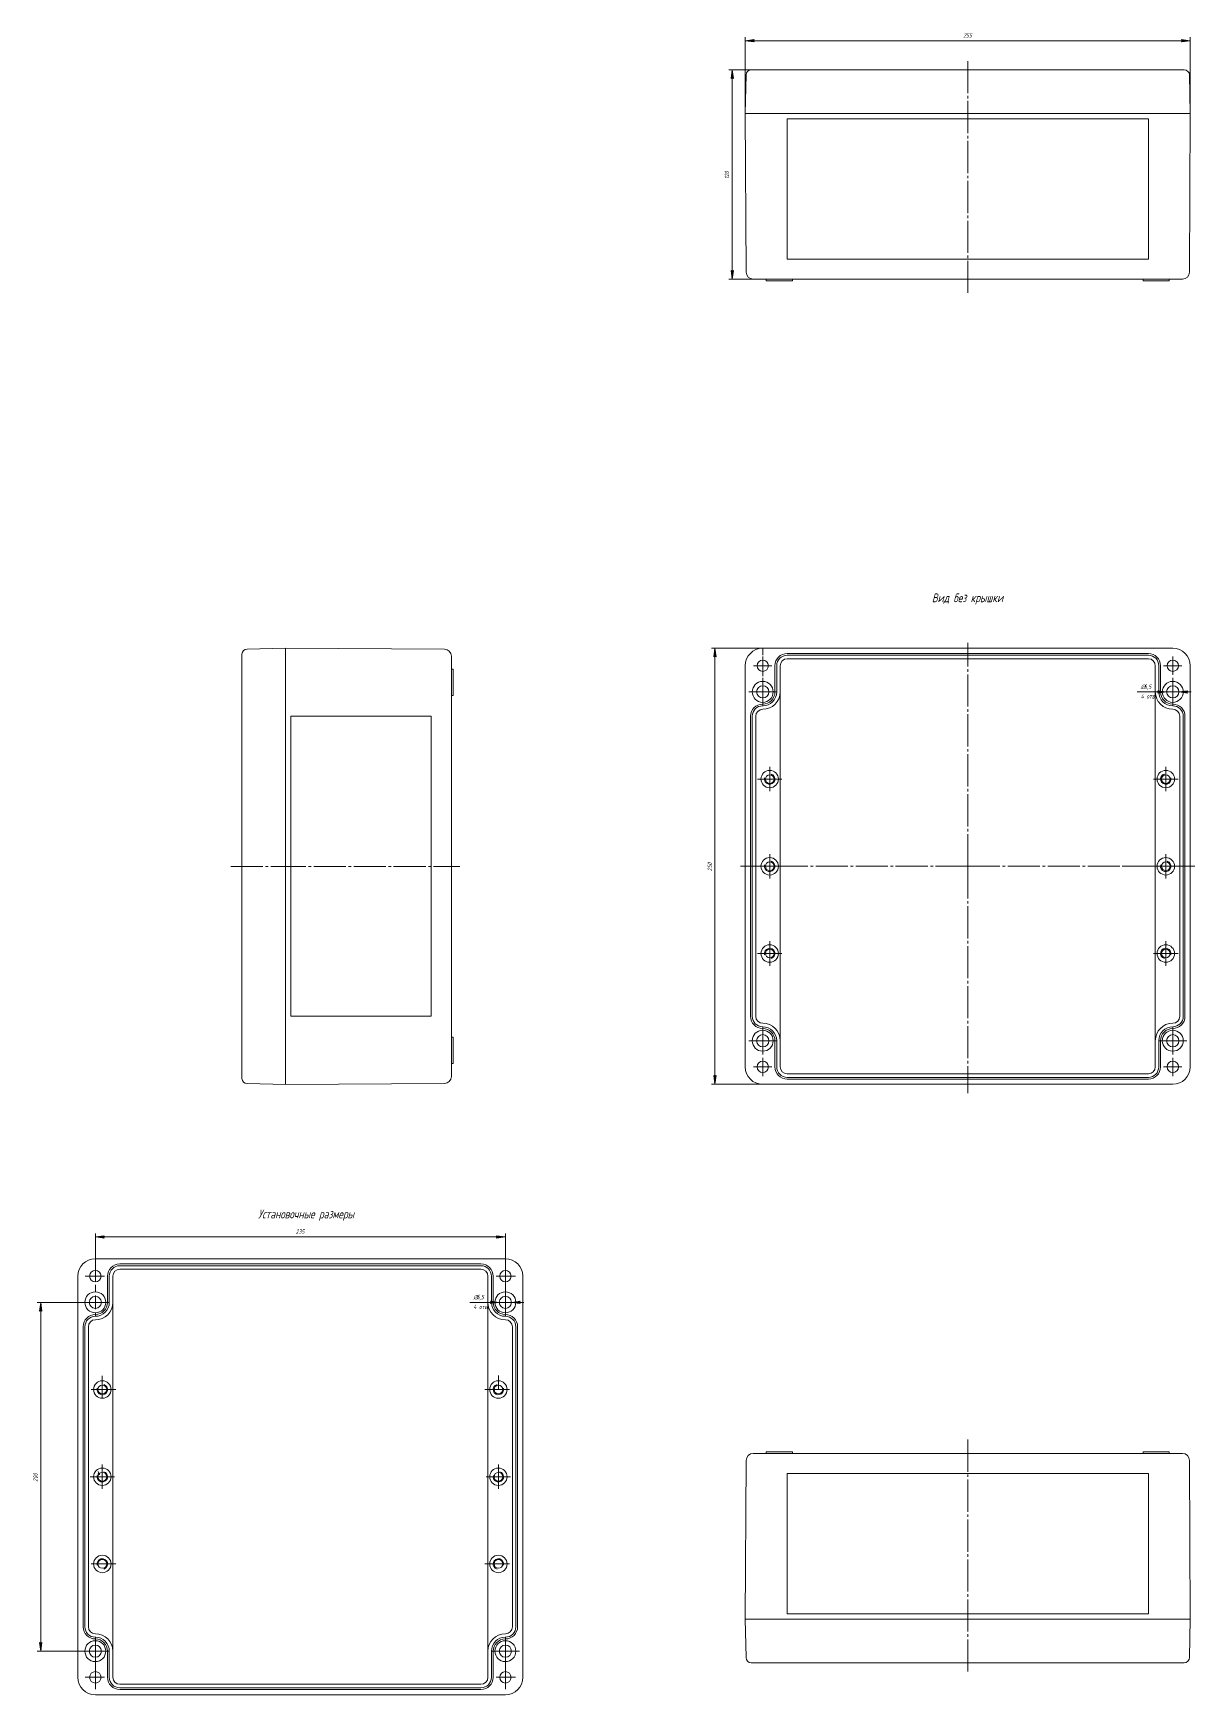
# Model space of a CAD drawing. Header units: millimetres. Extents: x -739 to 631, y -475 to 1399.
# Drawn here: x -536 to 130, y -475 to 478 of the extents above; entities that cross this region are included whole.
import ezdxf

# ---------------------------------------------------------------- set-up
doc = ezdxf.new("R2010")
doc.units = ezdxf.units.MM
for name, pattern in [('K5LT_AUXILIARY', [0]), ('K5LT_AXLED', [22.909525, 18.409525, -1.5, 1.5, -1.5]), ('K5LT_DASHED', [6, 4, -2]), ('K5LT_THIN', [0])]:
    doc.linetypes.add(name, pattern=pattern)
doc.styles.add('KDIMTEXTSTYLE', font='GOST_AU.SHX', dxfattribs={"width": 0.96, "oblique": 15, "height": 5})
doc.styles.add('KTEXTSTYLE', font='GOST_AU.SHX', dxfattribs={"width": 0.96, "height": 5})
doc.dimstyles.new('KDIMSTYLE (1.00)', dxfattribs={"dimtxt": 5, "dimasz": 1, "dimexe": 2, "dimexo": 0, "dimgap": 1, "dimtad": 1, "dimtxsty": 'KDIMTEXTSTYLE', "dimsah": 1, "dimcen": 0, "dimdle": 1, "dimadec": 0, "dimazin": 0, "dimtfac": 0.667, "dimtmove": 0, "dimatfit": 3, "dimfxl": 1, "dimtvp": 1, "dimtolj": 1, "dimtzin": 0, "dimarcsym": 0})

# ---------------------------------------------------------------- blocks, each defined once
blk = doc.blocks.new('D0')
at = {"transparency": 16777216}
for points in [[(109, 99.34), (114, 100), (109, 100.66), (109.5, 100)], [(125.5, 100), (126, 100.66), (121, 100), (126, 99.34)]]:
    blk.add_hatch(color=7, dxfattribs=at).paths.add_polyline_path(points)
at = {"color": 7, "linetype": 'K5LT_THIN', "lineweight": 18, "transparency": 16777216}
for p, q in [((108.98, 100), (97.17, 100)), ((114, 100), (107, 100)), ((114, 100), (108.98, 100)), ((114, 100), (109, 100.66)), ((109, 100.66), (109.5, 100)), ((109.5, 100), (109, 99.34)), ((109, 99.34), (114, 100)), ((121, 100), (114, 100)), ((126, 100.66), (121, 100)), ((121, 100), (126, 99.34)), ((121, 100), (128, 100)), ((125.5, 100), (126, 100.66)), ((126, 99.34), (125.5, 100))]:
    blk.add_line(p, q, dxfattribs=at)
at = {"color": 7, "transparency": 16777216, "char_height": 2.5, "attachment_point": 1, "style": 'KTEXTSTYLE'}
for s, insert in [('\\H3.5;\\W0.965;\\Q15;\\Q15;\\H2.50;∅', (99.17, 104.29)), ('\\H3.5;\\W0.965;\\Q15;\\Q15;\\H2.50;4 отв.', (99.17, 98.7)), ('\\H3.5;\\W0.965;\\Q15;\\Q15;\\H2.50;6,5', (100.96, 104.29))]:
    blk.add_mtext(s, dxfattribs=dict(at, insert=insert))
blk = doc.blocks.new('KDIMARROW_02')
blk.add_hatch(color=0).paths.add_polyline_path([(4.5, 0), (5, 0.66), (0, 0), (5, -0.66)])
at = {"color": 0, "linetype": 'K5LT_THIN', "lineweight": 18}
for p, q in [((0, 0), (-1, 0)), ((5, 0.66), (0, 0)), ((0, 0), (5, -0.66)), ((0, 0), (7, 0)), ((4.5, 0), (5, 0.66)), ((5, -0.66), (4.5, 0))]:
    blk.add_line(p, q, dxfattribs=at)
blk = doc.blocks.new('U12')
at = {"color": 30, "linetype": 'K5LT_AXLED', "lineweight": 18, "true_color": 0xff8000}
blk.add_line((0, -461.69), (0, -328.73), dxfattribs=at)
at = {"color": 7, "linetype": 'K5LT_THIN', "lineweight": 18}
for p, q in [((-127.5, -431.64), (-127.03, -340.61)), ((-123.03, -336.64), (-115.5, -336.64)), ((-115.5, -335.64), (-100.5, -335.64)), ((-115.5, -336.64), (-115.5, -335.64)), ((-100.5, -336.64), (-115.5, -336.64)), ((-100.5, -335.64), (-100.5, -336.64)), ((-100.5, -336.64), (-2.5, -336.64)), ((103.5, -336.64), (-21.5, -336.64)), ((115.5, -335.64), (100.5, -335.64)), ((100.5, -335.64), (100.5, -336.64)), ((123.03, -336.64), (103.5, -336.64)), ((115.5, -336.64), (115.5, -335.64)), ((127.5, -431.64), (127.03, -340.61)), ((-127.5, -431.64), (127.5, -431.64)), ((-127.5, -431.64), (-127.06, -453.7)), ((127.5, -431.64), (127.06, -453.7)), ((-124.06, -456.64), (-2.5, -456.64)), ((124.06, -456.64), (-21.5, -456.64))]:
    blk.add_line(p, q, dxfattribs=at)
at = {"color": 232, "linetype": 'K5LT_AUXILIARY', "lineweight": 18, "true_color": 0xc52b79}
for p, q in [((-103.5, -348.14), (-2.5, -348.14)), ((-103.5, -348.14), (-103.5, -428.64)), ((103.5, -348.14), (-21.5, -348.14)), ((103.5, -348.14), (103.5, -428.64)), ((103.5, -428.64), (-103.5, -428.64))]:
    blk.add_line(p, q, dxfattribs=at)
at = {"color": 7, "linetype": 'K5LT_THIN', "lineweight": 18}
for centre, radius, start, end in [((-123.03, -340.64), 4, 90, 179.55927), ((123.03, -340.64), 4, 0.40856, 90), ((-124.06, -453.64), 3, 181.14576, 270), ((124.06, -453.64), 3, 270, 358.85424)]:
    blk.add_arc(centre, radius, start, end, dxfattribs=at)
blk = doc.blocks.new('D2')
at = {"transparency": 16777216}
for points in [[(-500, -212.46), (-495, -211.81), (-495.5, -212.46), (-495, -213.12)], [(-265, -212.46), (-270, -211.81), (-269.5, -212.46), (-270, -213.12)]]:
    blk.add_hatch(color=7, dxfattribs=at).paths.add_polyline_path(points)
at = {"color": 7, "linetype": 'K5LT_THIN', "lineweight": 18, "transparency": 16777216}
for p, q in [((-500, -235), (-500, -210.46)), ((-500, -212.46), (-495, -211.81)), ((-495, -213.12), (-500, -212.46)), ((-500, -212.46), (-265, -212.46)), ((-495, -211.81), (-495.5, -212.46)), ((-495.5, -212.46), (-495, -213.12)), ((-269.5, -212.46), (-270, -211.81)), ((-270, -211.81), (-265, -212.46)), ((-265, -212.46), (-270, -213.12)), ((-270, -213.12), (-269.5, -212.46)), ((-265, -235), (-265, -210.46))]:
    blk.add_line(p, q, dxfattribs=at)
at = {"color": 7, "transparency": 16777216, "insert": (-385.14, -208.2), "char_height": 2.5, "attachment_point": 1, "style": 'KTEXTSTYLE'}
blk.add_mtext('\\H3.5;\\W0.965;\\Q15;\\Q15;\\H2.50;235', dxfattribs=at)
blk = doc.blocks.new('KDIMARROW_01')
blk.add_hatch(color=0).paths.add_polyline_path([(0, 0), (-5, 0.66), (-4.5, 0), (-5, -0.66)])
at = {"color": 0, "linetype": 'K5LT_THIN', "lineweight": 18}
for p, q in [((-4.5, 0), (-5, 0.66)), ((-5, 0.66), (0, 0)), ((0, 0), (-5, -0.66)), ((-5, -0.66), (-4.5, 0)), ((0, 0), (-1, 0))]:
    blk.add_line(p, q, dxfattribs=at)
blk = doc.blocks.new('D3')
at = {"transparency": 16777216}
for points in [[(-530.66, -255), (-531.32, -250), (-531.98, -255), (-531.32, -254.5)], [(-531.32, -450), (-530.66, -445), (-531.32, -445.5), (-531.98, -445)]]:
    blk.add_hatch(color=7, dxfattribs=at).paths.add_polyline_path(points)
at = {"color": 7, "linetype": 'K5LT_THIN', "lineweight": 18, "transparency": 16777216}
for p, q in [((-500, -250), (-533.32, -250)), ((-531.98, -255), (-531.32, -250)), ((-531.32, -254.5), (-531.98, -255)), ((-531.32, -250), (-530.66, -255)), ((-531.32, -250), (-531.32, -450)), ((-530.66, -255), (-531.32, -254.5)), ((-531.32, -450), (-531.98, -445)), ((-531.98, -445), (-531.32, -445.5)), ((-531.32, -445.5), (-530.66, -445)), ((-530.66, -445), (-531.32, -450)), ((-500, -450), (-533.32, -450))]:
    blk.add_line(p, q, dxfattribs=at)
at = {"color": 7, "transparency": 16777216, "insert": (-535.59, -352.84), "char_height": 2.5, "attachment_point": 1, "rotation": 90, "style": 'KTEXTSTYLE'}
blk.add_mtext('\\H3.5;\\W0.965;\\Q15;\\Q15;\\H2.50;200', dxfattribs=at)
blk = doc.blocks.new('U14')
at = {"color": 30, "linetype": 'K5LT_AXLED', "lineweight": 18, "true_color": 0xff8000}
for q in [(-276, -350), (-269, -343), (-269, -357), (-262, -350)]:
    blk.add_line((-269, -350), q, dxfattribs=at)
blk = doc.blocks.new('U15')
at = {"color": 30, "linetype": 'K5LT_AXLED', "lineweight": 18, "true_color": 0xff8000}
for q in [(-503, -350), (-496, -343), (-496, -357), (-489, -350)]:
    blk.add_line((-496, -350), q, dxfattribs=at)
blk = doc.blocks.new('D4')
at = {"transparency": 16777216}
for points in [[(-273.5, -250.66), (-268.5, -250), (-273.5, -249.34), (-273, -250)], [(-257, -250), (-256.5, -249.34), (-261.5, -250), (-256.5, -250.66)]]:
    blk.add_hatch(color=7, dxfattribs=at).paths.add_polyline_path(points)
at = {"color": 7, "linetype": 'K5LT_THIN', "lineweight": 18, "transparency": 16777216}
for p, q in [((-273.52, -250), (-285.33, -250)), ((-268.5, -250), (-275.5, -250)), ((-268.5, -250), (-273.52, -250)), ((-268.5, -250), (-273.5, -249.34)), ((-273.5, -249.34), (-273, -250)), ((-273, -250), (-273.5, -250.66)), ((-273.5, -250.66), (-268.5, -250)), ((-261.5, -250), (-268.5, -250)), ((-256.5, -249.34), (-261.5, -250)), ((-261.5, -250), (-256.5, -250.66)), ((-261.5, -250), (-254.5, -250)), ((-257, -250), (-256.5, -249.34)), ((-256.5, -250.66), (-257, -250))]:
    blk.add_line(p, q, dxfattribs=at)
at = {"color": 7, "transparency": 16777216, "char_height": 2.5, "attachment_point": 1, "style": 'KTEXTSTYLE'}
for s, insert in [('\\H3.5;\\W0.965;\\Q15;\\Q15;\\H2.50;∅', (-283.33, -245.71)), ('\\H3.5;\\W0.965;\\Q15;\\Q15;\\H2.50;6,5', (-281.54, -245.71)), ('\\H3.5;\\W0.965;\\Q15;\\Q15;\\H2.50;4 отв.', (-283.33, -251.3))]:
    blk.add_mtext(s, dxfattribs=dict(at, insert=insert))
blk = doc.blocks.new('U16')
at = {"color": 7, "linetype": 'K5LT_THIN', "lineweight": 18}
blk.add_line((-498.17, -347.65), (-498.41, -346.94), dxfattribs=at)
blk.add_lwpolyline([(-498.05, -348, 1), (-497.81, -348.71, 1)], format="xyb", close=True, dxfattribs=at)
blk = doc.blocks.new('U17')
at = {"color": 7, "linetype": 'K5LT_THIN', "lineweight": 18}
for p, q in [((-390.97, 124.97), (-413.03, 124.53)), ((-390.97, 124.97), (-390.97, -125.03)), ((-390.97, 124.97), (-299.94, 124.5)), ((-415.97, 121.53), (-415.97, -0.03)), ((-295.97, 120.5), (-295.97, 112.97)), ((-295.97, 97.97), (-295.97, 112.97)), ((-295.97, 112.97), (-294.97, 112.97)), ((-294.97, 112.97), (-294.97, 97.97)), ((-295.97, 97.97), (-295.97, -0.03)), ((-294.97, 97.97), (-295.97, 97.97)), ((-415.97, -121.59), (-415.97, -0.03)), ((-295.97, -102.03), (-295.97, -0.03)), ((-294.97, -98.03), (-295.97, -98.03)), ((-295.97, -120.56), (-295.97, -102.03)), ((-294.97, -113.03), (-294.97, -98.03)), ((-295.97, -113.03), (-294.97, -113.03)), ((-390.97, -125.03), (-413.03, -124.59)), ((-390.97, -125.03), (-299.94, -124.56))]:
    blk.add_line(p, q, dxfattribs=at)
at = {"color": 232, "linetype": 'K5LT_AUXILIARY', "lineweight": 18, "true_color": 0xc52b79}
for p, q in [((-307.47, 86), (-387.97, 86)), ((-387.97, -86), (-387.97, 86)), ((-307.47, 86), (-307.47, -0.03)), ((-307.47, -86), (-307.47, -0.03)), ((-307.47, -86), (-387.97, -86))]:
    blk.add_line(p, q, dxfattribs=at)
at = {"color": 30, "linetype": 'K5LT_AXLED', "lineweight": 18, "true_color": 0xff8000}
for p, q in [((-422.33, -0.03), (-390.79, -0.03)), ((-397.76, -0.03), (-291.19, -0.03))]:
    blk.add_line(p, q, dxfattribs=at)
at = {"color": 7, "linetype": 'K5LT_THIN', "lineweight": 18}
for centre, radius, start, end in [((-412.97, 121.53), 3, 91.14576, 180), ((-299.97, 120.5), 4, 0, 89.55927), ((-412.97, -121.59), 3, 180, 268.85424), ((-299.97, -120.56), 4, 270.40856, 0)]:
    blk.add_arc(centre, radius, start, end, dxfattribs=at)
blk = doc.blocks.new('D5')
at = {"transparency": 16777216}
for points in [[(-144.2, 120), (-144.86, 125), (-145.52, 120), (-144.86, 120.5)], [(-144.86, -125), (-144.2, -120), (-144.86, -120.5), (-145.52, -120)]]:
    blk.add_hatch(color=7, dxfattribs=at).paths.add_polyline_path(points)
at = {"color": 7, "linetype": 'K5LT_THIN', "lineweight": 18, "transparency": 16777216}
for p, q in [((0, 125), (-146.86, 125)), ((-145.52, 120), (-144.86, 125)), ((-144.86, 125), (-144.2, 120)), ((-144.86, 125), (-144.86, -125)), ((-144.86, 120.5), (-145.52, 120)), ((-144.2, 120), (-144.86, 120.5)), ((-144.86, -125), (-145.52, -120)), ((-145.52, -120), (-144.86, -120.5)), ((-144.86, -120.5), (-144.2, -120)), ((-144.2, -120), (-144.86, -125)), ((0, -125), (-146.86, -125))]:
    blk.add_line(p, q, dxfattribs=at)
at = {"color": 7, "transparency": 16777216, "insert": (-149.13, -2.74), "char_height": 2.5, "attachment_point": 1, "rotation": 90, "style": 'KTEXTSTYLE'}
blk.add_mtext('\\H3.5;\\W0.965;\\Q15;\\Q15;\\H2.50;250', dxfattribs=at)
blk = doc.blocks.new('U19')
at = {"color": 30, "linetype": 'K5LT_AXLED', "lineweight": 18, "true_color": 0xff8000}
for q in [(-117.5, -92), (-125.5, -100), (-117.5, -108), (-109.5, -100)]:
    blk.add_line((-117.5, -100), q, dxfattribs=at)
blk = doc.blocks.new('U20')
at = {"color": 30, "linetype": 'K5LT_AXLED', "lineweight": 18, "true_color": 0xff8000}
for q in [(-117.5, -109.742), (-122.758, -115), (-117.5, -120.258), (-112.242, -115)]:
    blk.add_line((-117.5, -115), q, dxfattribs=at)
blk = doc.blocks.new('U21')
at = {"color": 30, "linetype": 'K5LT_AXLED', "lineweight": 18, "true_color": 0xff8000}
for q in [(-113.5, -43), (-120.5, -50), (-113.5, -57), (-106.5, -50)]:
    blk.add_line((-113.5, -50), q, dxfattribs=at)
blk = doc.blocks.new('U22')
at = {"color": 30, "linetype": 'K5LT_AXLED', "lineweight": 18, "true_color": 0xff8000}
for q in [(-120.5, 0), (-113.5, 7), (-113.5, -7), (-106.5, 0)]:
    blk.add_line((-113.5, 0), q, dxfattribs=at)
blk = doc.blocks.new('U23')
at = {"color": 30, "linetype": 'K5LT_AXLED', "lineweight": 18, "true_color": 0xff8000}
for q in [(-120.5, 50), (-113.5, 57), (-113.5, 43), (-106.5, 50)]:
    blk.add_line((-113.5, 50), q, dxfattribs=at)
blk = doc.blocks.new('U24')
at = {"color": 30, "linetype": 'K5LT_AXLED', "lineweight": 18, "true_color": 0xff8000}
for q in [(-117.5, 108), (-125.5, 100), (-117.5, 92), (-109.5, 100)]:
    blk.add_line((-117.5, 100), q, dxfattribs=at)
blk = doc.blocks.new('U25')
at = {"color": 30, "linetype": 'K5LT_AXLED', "lineweight": 18, "true_color": 0xff8000}
for q in [(-122.758, 115), (-117.5, 120.258), (-117.5, 109.742), (-112.242, 115)]:
    blk.add_line((-117.5, 115), q, dxfattribs=at)
blk = doc.blocks.new('U26')
at = {"color": 30, "linetype": 'K5LT_AXLED', "lineweight": 18, "true_color": 0xff8000}
for q in [(117.5, -109.742), (112.242, -115), (117.5, -120.258), (122.758, -115)]:
    blk.add_line((117.5, -115), q, dxfattribs=at)
blk = doc.blocks.new('U27')
at = {"color": 30, "linetype": 'K5LT_AXLED', "lineweight": 18, "true_color": 0xff8000}
for q in [(117.5, -92), (109.5, -100), (117.5, -108), (125.5, -100)]:
    blk.add_line((117.5, -100), q, dxfattribs=at)
blk = doc.blocks.new('U28')
at = {"color": 30, "linetype": 'K5LT_AXLED', "lineweight": 18, "true_color": 0xff8000}
for q in [(113.5, -43), (106.5, -50), (113.5, -57), (120.5, -50)]:
    blk.add_line((113.5, -50), q, dxfattribs=at)
blk = doc.blocks.new('U29')
at = {"color": 30, "linetype": 'K5LT_AXLED', "lineweight": 18, "true_color": 0xff8000}
for q in [(106.5, 0), (113.5, 7), (113.5, -7), (120.5, 0)]:
    blk.add_line((113.5, 0), q, dxfattribs=at)
blk = doc.blocks.new('U30')
at = {"color": 30, "linetype": 'K5LT_AXLED', "lineweight": 18, "true_color": 0xff8000}
for q in [(106.5, 50), (113.5, 57), (113.5, 43), (120.5, 50)]:
    blk.add_line((113.5, 50), q, dxfattribs=at)
blk = doc.blocks.new('U31')
at = {"color": 30, "linetype": 'K5LT_AXLED', "lineweight": 18, "true_color": 0xff8000}
for q in [(117.5, 108), (109.5, 100), (125.5, 100), (117.5, 92)]:
    blk.add_line((117.5, 100), q, dxfattribs=at)
blk = doc.blocks.new('U32')
at = {"color": 30, "linetype": 'K5LT_AXLED', "lineweight": 18, "true_color": 0xff8000}
for q in [(112.242, 115), (117.5, 120.258), (117.5, 109.742), (122.758, 115)]:
    blk.add_line((117.5, 115), q, dxfattribs=at)
blk = doc.blocks.new('D6')
at = {"transparency": 16777216}
for points in [[(-127.5, 473.36), (-122.5, 474.02), (-123, 473.36), (-122.5, 472.71)], [(127.5, 473.36), (122.5, 474.02), (123, 473.36), (122.5, 472.71)]]:
    blk.add_hatch(color=7, dxfattribs=at).paths.add_polyline_path(points)
at = {"color": 7, "linetype": 'K5LT_THIN', "lineweight": 18, "transparency": 16777216}
for p, q in [((-127.5, 431.64), (-127.5, 475.36)), ((-127.5, 473.36), (-122.5, 474.02)), ((-122.5, 472.71), (-127.5, 473.36)), ((-127.5, 473.36), (127.5, 473.36)), ((-122.5, 474.02), (-123, 473.36)), ((-123, 473.36), (-122.5, 472.71)), ((123, 473.36), (122.5, 474.02)), ((122.5, 474.02), (127.5, 473.36)), ((127.5, 473.36), (122.5, 472.71)), ((122.5, 472.71), (123, 473.36)), ((127.5, 431.64), (127.5, 475.36))]:
    blk.add_line(p, q, dxfattribs=at)
at = {"color": 7, "transparency": 16777216, "insert": (-2.64, 477.63), "char_height": 2.5, "attachment_point": 1, "style": 'KTEXTSTYLE'}
blk.add_mtext('\\H3.5;\\W0.965;\\Q15;\\Q15;\\H2.50;255', dxfattribs=at)
blk = doc.blocks.new('D7')
at = {"transparency": 16777216}
for points in [[(-134.34, 451.64), (-135, 456.64), (-135.66, 451.64), (-135, 452.14)], [(-135, 336.64), (-134.34, 341.64), (-135, 341.14), (-135.66, 341.64)]]:
    blk.add_hatch(color=7, dxfattribs=at).paths.add_polyline_path(points)
at = {"color": 7, "linetype": 'K5LT_THIN', "lineweight": 18, "transparency": 16777216}
for p, q in [((-21.5, 456.64), (-137, 456.64)), ((-135.66, 451.64), (-135, 456.64)), ((-135, 452.14), (-135.66, 451.64)), ((-135, 456.64), (-134.34, 451.64)), ((-135, 456.64), (-135, 336.64)), ((-134.34, 451.64), (-135, 452.14)), ((0, 336.64), (-137, 336.64)), ((-135, 336.64), (-135.66, 341.64)), ((-135.66, 341.64), (-135, 341.14)), ((-135, 341.14), (-134.34, 341.64)), ((-134.34, 341.64), (-135, 336.64))]:
    blk.add_line(p, q, dxfattribs=at)
at = {"color": 7, "transparency": 16777216, "insert": (-139.27, 394.07), "char_height": 2.5, "attachment_point": 1, "rotation": 90, "style": 'KTEXTSTYLE'}
blk.add_mtext('\\H3.5;\\W0.965;\\Q15;\\Q15;\\H2.50;120', dxfattribs=at)
blk = doc.blocks.new('U13')
at = {"color": 7, "linetype": 'K5LT_THIN', "lineweight": 18}
for p, q in [((-500, -225), (-382.5, -225)), ((-486, -228), (-382.5, -228)), ((-265, -225), (-382.5, -225)), ((-279, -228), (-382.5, -228)), ((-265, -250), (-265, -228.237921)), ((-510, -350), (-510, -235)), ((-500, -235), (-505.862219, -235)), ((-500, -235), (-494.744909, -235)), ((-493, -250), (-493, -235)), ((-492, -250), (-492, -235)), ((-490, -250), (-490, -235)), ((-486, -229), (-382.5, -229)), ((-486, -231), (-382.5, -231)), ((-279, -229), (-382.5, -229)), ((-279, -231), (-382.5, -231)), ((-275, -250), (-275, -235)), ((-273, -250), (-273, -235)), ((-272, -250), (-272, -235)), ((-265, -235), (-270.25509, -235)), ((-265, -235), (-259.137781, -235)), ((-255, -350), (-255, -235)), ((-500, -250), (-508.051993, -250)), ((-500, -250), (-492.218248, -250)), ((-490, -250), (-490, -350)), ((-275, -250), (-275, -350)), ((-265, -250), (-272.781751, -250)), ((-265, -250), (-265, -258.20952)), ((-265, -250), (-256.948006, -250)), ((-507, -350), (-507, -264)), ((-506, -350), (-506, -264)), ((-504, -350), (-504, -264)), ((-261, -350), (-261, -264)), ((-259, -350), (-259, -264)), ((-258, -350), (-258, -264)), ((-496, -305), (-496, -292.055734)), ((-269, -300), (-269, -291.888872)), ((-496, -300), (-502.336197, -300)), ((-496, -300), (-488.274679, -300)), ((-269, -300), (-276.72532, -300)), ((-269, -300), (-262.663803, -300)), ((-510, -350), (-510, -465)), ((-507, -350), (-507, -436)), ((-506, -350), (-506, -436)), ((-504, -350), (-504, -436)), ((-490, -450), (-490, -350)), ((-275, -450), (-275, -350)), ((-268, -350), (-264, -350)), ((-261, -350), (-261, -436)), ((-259, -350), (-259, -436)), ((-258, -350), (-258, -436)), ((-255, -350), (-255, -465)), ((-496, -400), (-502.336197, -400)), ((-496, -400), (-488.274679, -400)), ((-269, -400), (-276.72532, -400)), ((-269, -400), (-262.663803, -400)), ((-500, -450), (-500, -441.790479)), ((-265, -450), (-265, -441.790479)), ((-500, -450), (-508.051993, -450)), ((-500, -450), (-500, -471.762078)), ((-500, -450), (-492.218248, -450)), ((-493, -450), (-493, -465)), ((-492, -450), (-492, -465)), ((-490, -450), (-490, -465)), ((-275, -450), (-275, -465)), ((-273, -450), (-273, -465)), ((-265, -450), (-272.781751, -450)), ((-272, -450), (-272, -465)), ((-265, -450), (-265, -471.762078)), ((-265, -450), (-256.948006, -450)), ((-500, -465), (-505.862219, -465)), ((-500, -465), (-494.744909, -465)), ((-265, -465), (-270.25509, -465)), ((-265, -465), (-259.137781, -465)), ((-500, -475), (-382.5, -475)), ((-486, -469), (-382.5, -469)), ((-486, -471), (-382.5, -471)), ((-486, -472), (-382.5, -472)), ((-279, -469), (-382.5, -469)), ((-279, -471), (-382.5, -471)), ((-279, -472), (-382.5, -472)), ((-265, -475), (-382.5, -475))]:
    blk.add_line(p, q, dxfattribs=at)
at = {"color": 7, "linetype": 'K5LT_DASHED', "lineweight": 18}
for q in [(-500, -228.237921), (-500, -258.20952)]:
    blk.add_line((-500, -250), q, dxfattribs=at)
at = {"color": 7, "linetype": 'K5LT_THIN', "lineweight": 18}
for centre, radius in [((-500, -235), 3.258), ((-265, -235), 3.258), ((-500, -250), 6), ((-500, -250), 3.5), ((-265, -250), 6), ((-265, -250), 3.5), ((-496, -300), 5), ((-269, -300), 5), ((-496, -300), 2.5), ((-269, -300), 2.5), ((-496, -350), 5), ((-496, -350), 2.5), ((-269, -350), 5), ((-269, -350), 2.5), ((-496, -400), 5), ((-496, -400), 2.5), ((-269, -400), 5), ((-269, -400), 2.5), ((-500, -450), 6), ((-500, -450), 3.5), ((-265, -450), 6), ((-265, -450), 3.5), ((-500, -465), 3.258), ((-265, -465), 3.258)]:
    blk.add_circle(centre, radius, dxfattribs=at)
for centre, radius, start, end in [((-500, -235), 10, 90, 180), ((-486, -235), 7, 90, 180), ((-279, -235), 7, 0, 90), ((-265, -235), 10, 0, 90), ((-486, -235), 6, 90, 180), ((-486, -235), 4, 90, 180), ((-279, -235), 6, 0, 90), ((-279, -235), 4, 0, 90), ((-500, -264), 7, 90, 180), ((-500, -250), 7, 270, 0), ((-500, -250), 8, 270, 0), ((-500, -250), 10, 270, 0), ((-265, -250), 10, 180, 270), ((-265, -250), 8, 180, 270), ((-265, -250), 7, 180, 270), ((-265, -264), 7, 0, 90), ((-500, -264), 6, 90, 180), ((-500, -264), 4, 90, 180), ((-265, -264), 6, 0, 90), ((-265, -264), 4, 0, 90), ((-496, -300), 3, 165, 75), ((-269, -300), 3, 105, 15), ((-496, -350), 3, 165, 75), ((-269, -350), 3, 165, 75), ((-496, -400), 3, 285, 195), ((-269, -400), 3, 345, 255), ((-500, -436), 7, 180, 270), ((-500, -436), 6, 180, 270), ((-500, -436), 4, 180, 270), ((-265, -436), 4, 270, 0), ((-265, -436), 7, 270, 0), ((-265, -436), 6, 270, 0), ((-500, -450), 10, 0, 90), ((-500, -450), 8, 0, 90), ((-500, -450), 7, 0, 90), ((-265, -450), 10, 90, 180), ((-265, -450), 8, 90, 180), ((-265, -450), 7, 90, 180), ((-500, -465), 10, 180, 270), ((-486, -465), 7, 180, 270), ((-486, -465), 6, 180, 270), ((-486, -465), 4, 180, 270), ((-279, -465), 7, 270, 0), ((-279, -465), 6, 270, 0), ((-279, -465), 4, 270, 0), ((-265, -465), 10, 270, 0)]:
    blk.add_arc(centre, radius, start, end, dxfattribs=at)
for name in ['U15', 'U16', 'U14']:
    blk.add_blockref(name, (0, 0))
at = {"color": 7, "insert": (-406.734585, -196.875812), "char_height": 2.5, "attachment_point": 1, "style": 'KTEXTSTYLE'}
blk.add_mtext('\\H3.5;\\W0.965;\\Q15;\\Q15;\\H5.00;Установочные размеры', dxfattribs=at)
at = {"color": 7}
dim = blk.add_linear_dim(base=(-500, -212.464286), p1=(-265, -235), p2=(-500, -235), text='\\H2.5;\\W0.965;\\Q15;\\H2.5;\\W0.965;\\Q15;\\Q15;235', dimstyle='KDIMSTYLE (1.00)', override={"dimexo": 0, "dimblk1": 'KDIMARROW_01', "dimblk2": 'KDIMARROW_01', "dimse1": 0, "dimse2": 0, "dimclrt": 7, "dimtolj": 1}, dxfattribs=at)
dim.commit()
dim.dimension.update_dxf_attribs({"geometry": 'D2', "text_midpoint": (-382.5, -212.464286), "dimtype": 160})
dim = blk.add_linear_dim(base=(-261.5, -250), p1=(-268.5, -250), p2=(-261.5, -250), text='\\H2.5;\\W0.965;\\Q15;∅\\H2.5;\\W0.965;\\Q15;\\Q15;6,5\\X\\H2.5;\\W0.965;\\Q15;\\Q15;4 отв.', dimstyle='KDIMSTYLE (1.00)', override={"dimexo": 0, "dimblk1": 'KDIMARROW_02', "dimblk2": 'KDIMARROW_02', "dimse1": 0, "dimse2": 0, "dimclrt": 7, "dimtolj": 1}, dxfattribs=at)
dim.commit()
dim.dimension.update_dxf_attribs({"geometry": 'D4', "text_midpoint": (-279.424604, -250)})
dim = blk.add_linear_dim(base=(-531.320234, -250), p1=(-500, -450), p2=(-500, -250), angle=90, text='\\H2.5;\\W0.965;\\Q15;\\H2.5;\\W0.965;\\Q15;\\Q15;200', dimstyle='KDIMSTYLE (1.00)', override={"dimexo": 0, "dimblk1": 'KDIMARROW_01', "dimblk2": 'KDIMARROW_01', "dimse1": 0, "dimse2": 0, "dimclrt": 7, "dimtolj": 1}, dxfattribs=at)
dim.commit()
dim.dimension.update_dxf_attribs({"geometry": 'D3', "text_midpoint": (-531.320234, -350), "dimtype": 160})
blk = doc.blocks.new('U18')
at = {"color": 7, "linetype": 'K5LT_THIN', "lineweight": 18}
for p, q in [((-117.5, 125), (0, 125)), ((117.5, 125), (0, 125)), ((-127.5, 0), (-127.5, 115)), ((-110.5, 100), (-110.5, 115)), ((-109.5, 100), (-109.5, 115)), ((-107.5, 100), (-107.5, 115)), ((-103.5, 122), (0, 122)), ((-103.5, 121), (0, 121)), ((-103.5, 119), (0, 119)), ((103.5, 122), (0, 122)), ((103.5, 121), (0, 121)), ((103.5, 119), (0, 119)), ((107.5, 100), (107.5, 115)), ((109.5, 100), (109.5, 115)), ((110.5, 100), (110.5, 115)), ((127.5, 0), (127.5, 115)), ((-107.5, 100), (-107.5, 0)), ((107.5, 100), (107.5, 0)), ((-124.5, 0), (-124.5, 86)), ((-123.5, 0), (-123.5, 86)), ((-121.5, 0), (-121.5, 86)), ((121.5, 0), (121.5, 86)), ((123.5, 0), (123.5, 86)), ((124.5, 0), (124.5, 86)), ((-127.5, 0), (-127.5, -115)), ((-124.5, 0), (-124.5, -86)), ((-123.5, 0), (-123.5, -86)), ((-121.5, 0), (-121.5, -86)), ((-107.5, -100), (-107.5, 0)), ((88.52122, 0), (100.661751, 0)), ((107.5, -100), (107.5, 0)), ((114.5, 0), (118.5, 0)), ((121.5, 0), (121.5, -86)), ((123.5, 0), (123.5, -86)), ((124.5, 0), (124.5, -86)), ((127.5, 0), (127.5, -115)), ((-110.5, -100), (-110.5, -115)), ((-109.5, -100), (-109.5, -115)), ((-107.5, -100), (-107.5, -115)), ((107.5, -100), (107.5, -115)), ((109.5, -100), (109.5, -115)), ((110.5, -100), (110.5, -115)), ((-103.5, -119), (0, -119)), ((-103.5, -121), (0, -121)), ((-103.5, -122), (0, -122)), ((103.5, -119), (0, -119)), ((103.5, -121), (0, -121)), ((103.5, -122), (0, -122)), ((-117.5, -125), (0, -125)), ((117.5, -125), (0, -125))]:
    blk.add_line(p, q, dxfattribs=at)
at = {"color": 7, "linetype": 'K5LT_DASHED', "lineweight": 18}
blk.add_line((-117.5, 125), (-117.5, 91.79048), dxfattribs=at)
at = {"color": 30, "linetype": 'K5LT_AXLED', "lineweight": 18, "true_color": 0xff8000}
for q in [(0, 128.160511), (-130.268427, 0), (0, -130.035527), (130.101378, 0)]:
    blk.add_line((0, 0), q, dxfattribs=at)
at = {"color": 7, "linetype": 'K5LT_THIN', "lineweight": 18}
for centre, radius in [((-117.5, 115), 3.258), ((117.5, 115), 3.258), ((-117.5, 100), 6), ((117.5, 100), 6), ((-117.5, 100), 3.5), ((117.5, 100), 3.5), ((-113.5, 50), 5), ((-113.5, 50), 2.5), ((113.5, 50), 5), ((113.5, 50), 2.5), ((-113.5, 0), 5), ((-113.5, 0), 2.5), ((113.5, 0), 5), ((113.5, 0), 2.5), ((-113.5, -50), 5), ((-113.5, -50), 2.5), ((113.5, -50), 5), ((113.5, -50), 2.5), ((-117.5, -100), 6), ((117.5, -100), 6), ((-117.5, -100), 3.5), ((117.5, -100), 3.5), ((-117.5, -115), 3.258), ((117.5, -115), 3.258)]:
    blk.add_circle(centre, radius, dxfattribs=at)
for centre, radius, start, end in [((-117.5, 115), 10, 90, 180), ((117.5, 115), 10, 0, 90), ((-103.5, 115), 7, 90, 180), ((-103.5, 115), 6, 90, 180), ((-103.5, 115), 4, 90, 180), ((103.5, 115), 7, 0, 90), ((103.5, 115), 6, 0, 90), ((103.5, 115), 4, 0, 90), ((-117.5, 100), 7, 270, 0), ((-117.5, 100), 8, 270, 0), ((-117.5, 100), 10, 270, 0), ((117.5, 100), 10, 180, 270), ((117.5, 100), 8, 180, 270), ((117.5, 100), 7, 180, 270), ((-117.5, 86), 7, 90, 180), ((-117.5, 86), 6, 90, 180), ((-117.5, 86), 4, 90, 180), ((117.5, 86), 7, 0, 90), ((117.5, 86), 6, 0, 90), ((117.5, 86), 4, 0, 90), ((-113.5, 50), 3, 165, 75), ((113.5, 50), 3, 105, 15), ((-113.5, 0), 3, 165, 75), ((113.5, 0), 3, 165, 75), ((-113.5, -50), 3, 285, 195), ((113.5, -50), 3, 345, 255), ((-117.5, -86), 7, 180, 270), ((-117.5, -86), 6, 180, 270), ((-117.5, -86), 4, 180, 270), ((-117.5, -100), 10, 0, 90), ((-117.5, -100), 8, 0, 90), ((-117.5, -100), 7, 0, 90), ((117.5, -100), 10, 90, 180), ((117.5, -100), 8, 90, 180), ((117.5, -100), 7, 90, 180), ((117.5, -86), 4, 270, 0), ((117.5, -86), 7, 270, 0), ((117.5, -86), 6, 270, 0), ((-117.5, -115), 10, 180, 270), ((-103.5, -115), 7, 180, 270), ((-103.5, -115), 6, 180, 270), ((-103.5, -115), 4, 180, 270), ((103.5, -115), 7, 270, 0), ((103.5, -115), 6, 270, 0), ((103.5, -115), 4, 270, 0), ((117.5, -115), 10, 270, 0)]:
    blk.add_arc(centre, radius, start, end, dxfattribs=at)
for name in ['U25', 'U32', 'U24', 'U31', 'U23', 'U30', 'U22', 'U29', 'U21', 'U28', 'U19', 'U27', 'U20', 'U26']:
    blk.add_blockref(name, (0, 0))
at = {"color": 7, "insert": (-20.555313, 156.421463), "char_height": 2.5, "attachment_point": 1, "style": 'KTEXTSTYLE'}
blk.add_mtext('\\H3.5;\\W0.965;\\Q15;\\Q15;\\H5.00;Вид без крышки', dxfattribs=at)
at = {"color": 7}
dim = blk.add_linear_dim(base=(-144.859683, 125), p1=(0, -125), p2=(0, 125), angle=90, dimstyle='KDIMSTYLE (1.00)', override={"dimexo": 0, "dimpost": '\\H2.5;\\W0.965;\\Q15;<>', "dimblk1": 'KDIMARROW_01', "dimblk2": 'KDIMARROW_01', "dimse1": 0, "dimse2": 0, "dimclrt": 7, "dimtolj": 1}, dxfattribs=at)
dim.commit()
dim.dimension.update_dxf_attribs({"geometry": 'D5', "text_midpoint": (-144.859683, 0), "dimtype": 160})
blk = doc.blocks.new('U33')
at = {"color": 30, "linetype": 'K5LT_AXLED', "lineweight": 18, "true_color": 0xff8000}
blk.add_line((0, 461.689), (0, 328.732), dxfattribs=at)
at = {"color": 7, "linetype": 'K5LT_THIN', "lineweight": 18}
for p, q in [((-127.5, 431.641), (-127.059, 453.701)), ((-124.059, 456.641), (-2.5, 456.641)), ((124.059, 456.641), (-21.5, 456.641)), ((127.5, 431.641), (127.059, 453.701)), ((-127.5, 431.641), (127.5, 431.641)), ((-127.5, 431.641), (-127.031, 340.61)), ((127.5, 431.641), (127.029, 340.612)), ((-123.031, 336.641), (-115.5, 336.641)), ((-100.5, 336.641), (-115.5, 336.641)), ((-115.5, 336.641), (-115.5, 335.641)), ((-115.5, 335.641), (-100.5, 335.641)), ((-100.5, 336.641), (-2.5, 336.641)), ((-100.5, 335.641), (-100.5, 336.641)), ((103.5, 336.641), (-21.5, 336.641)), ((100.5, 335.641), (100.5, 336.641)), ((115.5, 335.641), (100.5, 335.641)), ((123.029, 336.641), (103.5, 336.641)), ((115.5, 336.641), (115.5, 335.641))]:
    blk.add_line(p, q, dxfattribs=at)
at = {"color": 232, "linetype": 'K5LT_AUXILIARY', "lineweight": 18, "true_color": 0xc52b79}
for p, q in [((-103.5, 348.141), (-103.5, 428.641)), ((-103.5, 428.641), (103.5, 428.641)), ((103.5, 348.141), (103.5, 428.641)), ((-103.5, 348.141), (-2.5, 348.141)), ((103.5, 348.141), (-21.5, 348.141))]:
    blk.add_line(p, q, dxfattribs=at)
at = {"color": 7, "linetype": 'K5LT_THIN', "lineweight": 18}
for centre, radius, start, end in [((-124.059, 453.641), 3, 90, 178.854237), ((124.059, 453.641), 3, 1.145763, 90), ((-123.031, 340.641), 4, 180.440728, 270), ((123.029, 340.641), 4, 270, 359.591435)]:
    blk.add_arc(centre, radius, start, end, dxfattribs=at)
at = {"color": 7}
dim = blk.add_linear_dim(base=(-127.5, 473.364), p1=(127.5, 431.641), p2=(-127.5, 431.641), text='\\H2.5;\\W0.965;\\Q15;\\H2.5;\\W0.965;\\Q15;\\Q15;255', dimstyle='KDIMSTYLE (1.00)', override={"dimexo": 0, "dimblk1": 'KDIMARROW_01', "dimblk2": 'KDIMARROW_01', "dimse1": 0, "dimse2": 0, "dimclrt": 7, "dimtolj": 1}, dxfattribs=at)
dim.commit()
dim.dimension.update_dxf_attribs({"geometry": 'D6', "text_midpoint": (0, 473.364), "dimtype": 160})
dim = blk.add_linear_dim(base=(-135, 456.641), p1=(0, 336.641), p2=(-21.5, 456.641), angle=90, dimstyle='KDIMSTYLE (1.00)', override={"dimexo": 0, "dimpost": '\\H2.5;\\W0.965;\\Q15;<>', "dimblk1": 'KDIMARROW_01', "dimblk2": 'KDIMARROW_01', "dimse1": 0, "dimse2": 0, "dimclrt": 7, "dimtolj": 1}, dxfattribs=at)
dim.commit()
dim.dimension.update_dxf_attribs({"geometry": 'D7', "text_midpoint": (-135, 396.641), "dimtype": 160})

msp = doc.modelspace()

# ---------------------------------------------------------------- block references
for name in ['U33', 'U18', 'U17', 'U13', 'U12']:
    msp.add_blockref(name, (0, 0))

# ---------------------------------------------------------------- dimensions: what is measured, and where the dimension line sits
at = {"color": 7}
dim = msp.add_linear_dim(base=(121, 100), p1=(114, 100), p2=(121, 100), text='\\H2.5;\\W0.965;\\Q15;∅\\H2.5;\\W0.965;\\Q15;\\Q15;6,5\\X\\H2.5;\\W0.965;\\Q15;\\Q15;4 отв.', dimstyle='KDIMSTYLE (1.00)', override={"dimexo": 0, "dimblk1": 'KDIMARROW_02', "dimblk2": 'KDIMARROW_02', "dimse1": 0, "dimse2": 0, "dimclrt": 7, "dimtolj": 1}, dxfattribs=at)
dim.commit()
dim.dimension.update_dxf_attribs({"geometry": 'D0', "text_midpoint": (103.075, 100)})

doc.saveas('drawing.dxf')
